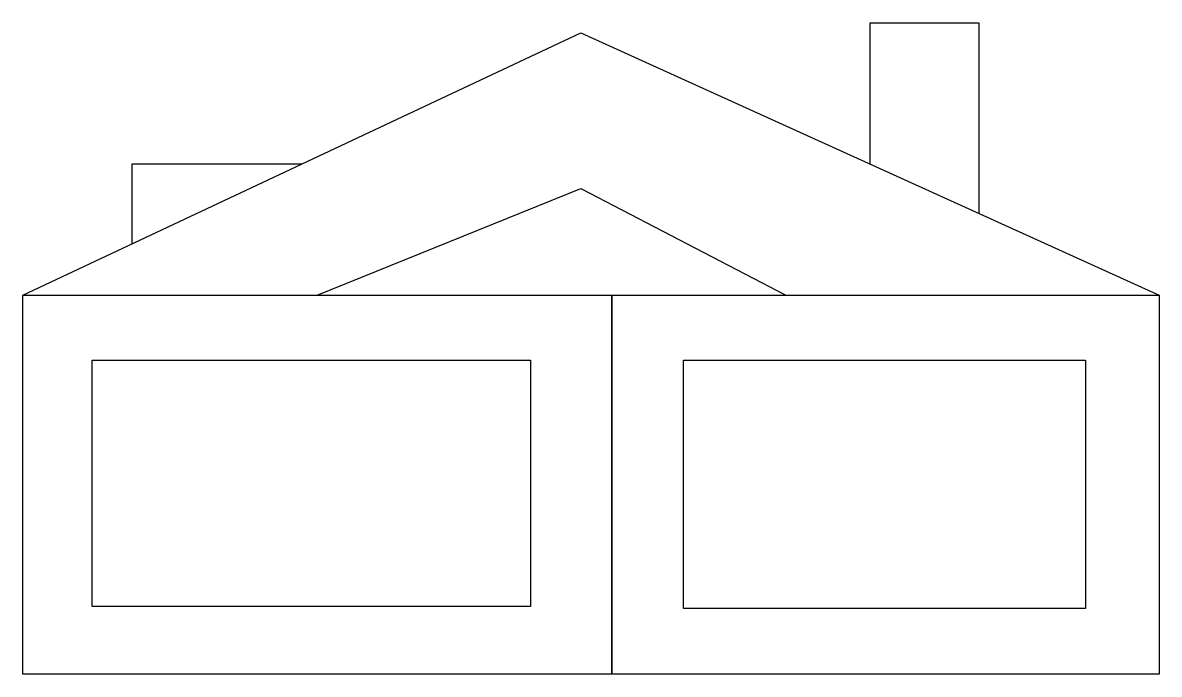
# Model space of a CAD drawing. Header units: millimetres. Extents: x 1902 to 8921, y 363 to 4385.
import ezdxf

# ---------------------------------------------------------------- set-up
doc = ezdxf.new("R2010")
doc.units = ezdxf.units.MM

msp = doc.modelspace()

# ---------------------------------------------------------------- linework, layer by layer
for p, q in [((7134.7, 3512.1), (7134.7, 4384.8)), ((7134.7, 4384.8), (7806.4, 4384.8)), ((7806.4, 4384.8), (7806.4, 3207.6)), ((1901.9, 2702.3), (5348.4, 4321.9)), ((5348.4, 4321.9), (8921, 2702.3)), ((3625.1, 3512.1), (2576, 3512.1)), ((2576, 3512.1), (2576, 3019.1)), ((3720.5, 2702.3), (5348.4, 3360.6)), ((5348.4, 3360.6), (6614.2, 2702.3))]:
    msp.add_line(p, q)
for points in [[(1901.9, 2702.3), (5539.1, 2702.3), (5539.1, 362.8), (1901.9, 362.8)], [(5539.1, 2702.3), (8921, 2702.3), (8921, 362.8), (5539.1, 362.8)], [(2330.3, 2301.8), (5037.7, 2301.8), (5037.7, 781.6), (2330.3, 781.6)], [(5983.2, 2301.8), (8465.5, 2301.8), (8465.5, 768.2), (5983.2, 768.2)]]:
    msp.add_lwpolyline(points, close=True)

doc.saveas('drawing.dxf')
